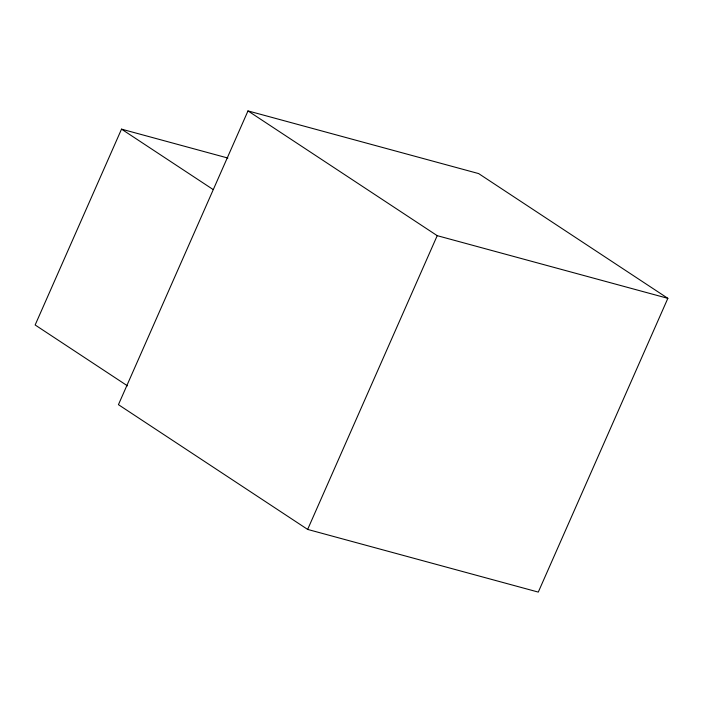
<?xml version="1.0" encoding="UTF-8"?>
<svg xmlns="http://www.w3.org/2000/svg" width="703" height="703" viewBox="0 0 703 703"><rect width="100%" height="100%" fill="white"/><g stroke="black" fill="none" stroke-linecap="round" stroke-linejoin="round"><path stroke-width="1.05" d="M227.886 158.052L121.522 129.141L35.15 324.979L127.471 385.85M247.992 110.907L118.438 404.664L307.65 529.421L538.287 592.093L667.85 298.336L478.629 173.579L247.992 110.907L437.213 235.663L667.85 298.336M307.65 529.421L437.213 235.663M121.522 129.141L212.939 189.406"/></g></svg>
